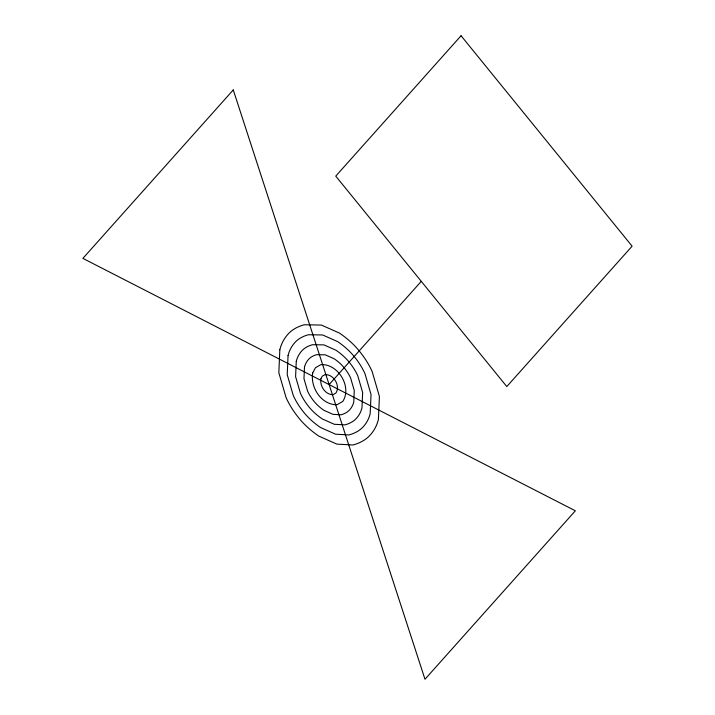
<?xml version="1.0" encoding="UTF-8"?>
<svg xmlns="http://www.w3.org/2000/svg" width="715" height="715" viewBox="0 0 715 715"><rect width="100%" height="100%" fill="white"/><g stroke="black" fill="none" stroke-linecap="round" stroke-linejoin="round"><path stroke-width="1.07" d="M329.123 384.59L421.278 281.344M279.833 349.769L278.832 372.703L286.072 397.576A106.705 61.508 25.4 0 0 299.049 418.275A68.131 39.271 25.4 0 0 318.81 436.105L336.89 444.122L352.951 444.989A72.34 41.702 25.4 0 0 370.173 435.095A106.705 61.508 25.4 0 0 378.405 419.41L379.415 396.476L372.175 371.594A106.705 61.508 25.4 0 0 359.198 350.895A68.131 39.271 25.4 0 0 339.437 333.065L321.357 325.057L304.295 324.762A68.131 39.271 25.4 0 0 288.074 334.084A106.705 61.508 25.4 0 0 279.833 349.769M288.056 355.57L287.216 374.678L293.248 395.413A88.919 51.257 25.4 0 0 304.063 412.662A56.78 32.729 25.4 0 0 320.534 427.525L335.594 434.202L348.974 434.926A60.283 34.749 25.4 0 0 363.336 426.676A88.919 51.257 25.4 0 0 370.191 413.601L371.031 394.492L364.999 373.766A88.919 51.257 25.4 0 0 354.184 356.508A56.78 32.729 25.4 0 0 337.712 341.654L322.653 334.978L308.433 334.736A56.78 32.729 25.4 0 0 294.911 342.503A88.919 51.257 25.4 0 0 288.056 355.57M296.269 361.379L295.599 376.662L300.425 393.25A71.134 41.005 25.4 0 0 309.077 407.05A45.42 26.178 25.4 0 0 322.251 418.936L334.298 424.281L345.005 424.853A48.227 27.805 25.4 0 0 356.49 418.257A71.134 41.005 25.4 0 0 361.978 407.8L362.648 392.517L357.822 375.929A71.134 41.005 25.4 0 0 349.17 362.13A45.42 26.178 25.4 0 0 335.996 350.243L323.949 344.898L312.571 344.702A45.42 26.178 25.4 0 0 301.757 350.922A71.134 41.005 25.4 0 0 296.269 361.379M304.483 367.179L303.973 378.646L307.593 391.087A53.357 30.754 25.4 0 0 314.091 401.437A34.07 19.636 25.4 0 0 323.967 410.347L333.002 414.351L341.037 414.789A36.17 20.851 25.4 0 0 349.653 409.838A53.357 30.754 25.4 0 0 353.764 402L354.274 390.533L350.645 378.092A53.357 30.754 25.4 0 0 344.156 367.742A34.07 19.636 25.4 0 0 334.28 358.832L325.245 354.819L316.709 354.676A34.07 19.636 25.4 0 0 308.594 359.332A53.357 30.754 25.4 0 0 304.483 367.179M312.696 372.98C310.176 387.494 321.482 405.056 337.069 404.726L342.807 401.419C352.191 386.815 338.097 363.47 320.847 364.65L315.44 367.751L312.696 372.98M320.91 378.78C319.65 386.037 325.307 394.823 333.092 394.653L335.961 393.009C340.653 385.707 333.61 374.025 324.985 374.615L322.277 376.17L320.91 378.78M233.26 89.929L82.895 258.383L575.352 510.796L424.987 679.25L233.26 89.929M461.059 35.75L335.755 176.131L506.801 386.565L632.105 246.183L461.059 35.75"/></g></svg>
